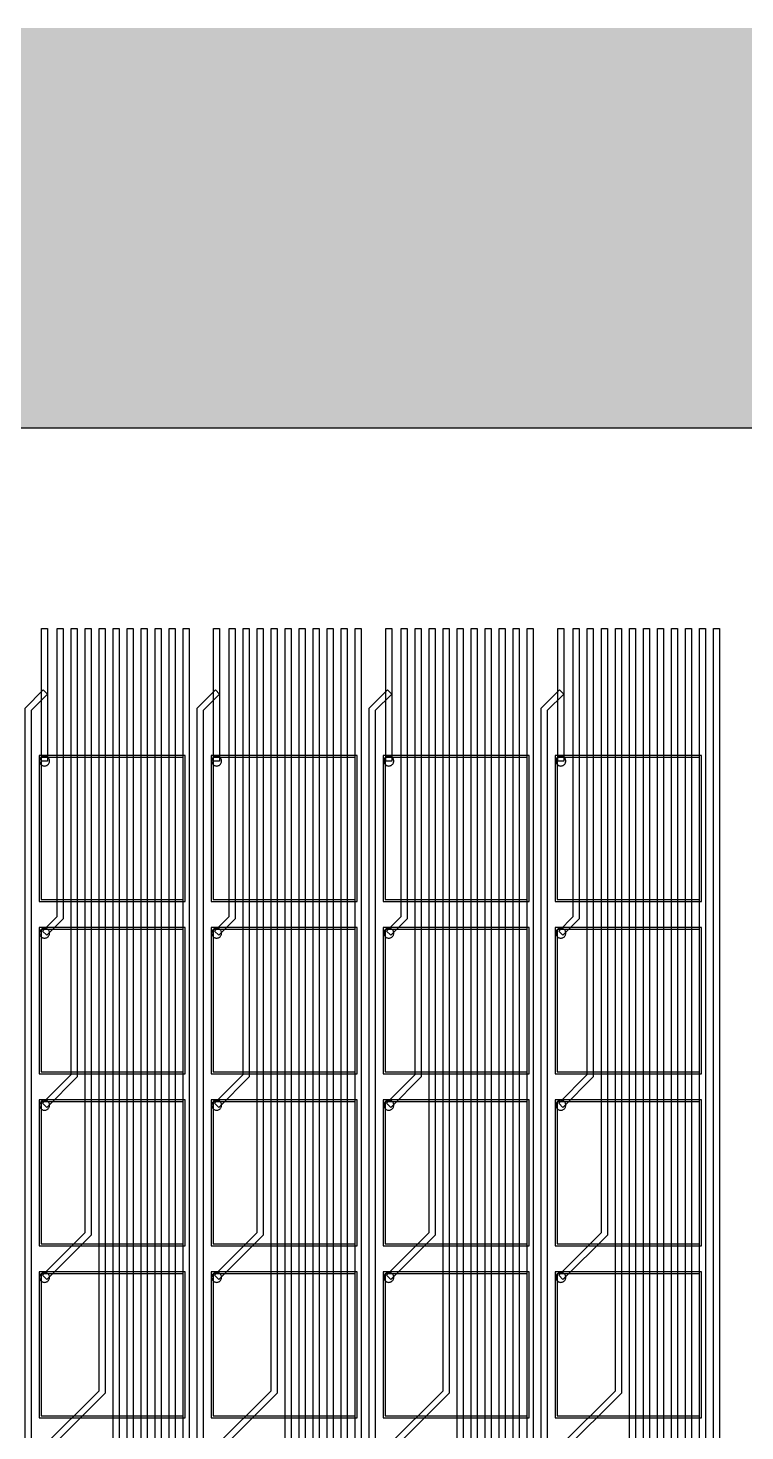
# Model space of a CAD drawing. Header units: metres. Extents: x -514 to 4285, y 130 to 1832.
# Drawn here: x 3434 to 3793, y 1132 to 1832 of the extents above; entities that cross this region are included whole.
import ezdxf

# ---------------------------------------------------------------- set-up
doc = ezdxf.new("R2010")
doc.units = ezdxf.units.M
for name, color, linetype in [('Etching', 1, 'CONTINUOUS'), ('EtchingPad', 2, 'CONTINUOUS'), ('Metal1', 4, 'CONTINUOUS'), ('Metal2', 3, 'CONTINUOUS'), ('Polyimide', 7, 'CONTINUOUS'), ('Polyimide_Negative', 5, 'CONTINUOUS')]:
    doc.layers.add(name, color=color, linetype=linetype)

msp = doc.modelspace()

# ---------------------------------------------------------------- hatches: boundary and pattern name
at = {"layer": 'Polyimide_Negative'}
h = msp.add_hatch(color=5, dxfattribs=at)
h.paths.add_polyline_path([(-514, 1832.5), (4285, 1832.5), (4285, 230), (59.64, 230), (48.21, 217.79), (33.87, 204.37), (18.69, 191.91), (2.73, 180.47), (-13.95, 170.1), (-31.27, 160.84), (-49.15, 152.74), (-67.53, 145.82), (-86.33, 140.12), (-105.45, 135.66), (-124.83, 132.46), (-144.37, 130.54), (-164, 129.89), (-183.63, 130.54), (-203.17, 132.46), (-222.55, 135.66), (-241.67, 140.12), (-260.47, 145.82), (-278.85, 152.74), (-296.73, 160.84), (-314.05, 170.1), (-330.73, 180.47), (-346.69, 191.91), (-361.87, 204.37), (-376.21, 217.79), (-387.64, 230), (-514, 230), (-514, 1832.5)])
h.paths.add_polyline_path([(-264, 430), (-263.79, 423.46), (-263.14, 416.95), (-262.08, 410.49), (-260.59, 404.12), (-258.69, 397.86), (-256.39, 391.73), (-253.69, 385.77), (-250.6, 380), (-247.15, 374.44), (-243.34, 369.12), (-239.18, 364.07), (-234.71, 359.29), (-229.93, 354.82), (-224.88, 350.66), (-219.56, 346.85), (-214, 343.4), (-208.23, 340.31), (-202.27, 337.61), (-196.14, 335.31), (-189.88, 333.41), (-183.51, 331.92), (-177.05, 330.86), (-170.54, 330.21), (-164, 330), (-157.46, 330.21), (-150.95, 330.86), (-144.49, 331.92), (-138.12, 333.41), (-131.86, 335.31), (-125.73, 337.61), (-119.77, 340.31), (-114, 343.4), (-108.44, 346.85), (-103.12, 350.66), (-98.07, 354.82), (-93.29, 359.29), (-88.82, 364.07), (-84.66, 369.12), (-80.85, 374.44), (-77.4, 380), (-74.31, 385.77), (-71.61, 391.73), (-69.31, 397.86), (-67.41, 404.12), (-65.92, 410.49), (-64.86, 416.95), (-64.21, 423.46), (-64, 430), (1985, 430), (3830, 430), (3830.22, 436.87), (3830.9, 443.71), (3832.02, 450.48), (3833.58, 457.18), (3835.57, 463.75), (3837.99, 470.18), (3840.83, 476.44), (3844.07, 482.5), (3847.7, 488.33), (3851.7, 493.92), (3856.06, 499.23), (3860.75, 504.25), (3865.77, 508.94), (3871.08, 513.3), (3876.67, 517.3), (3882.5, 520.93), (3888.56, 524.17), (3894.82, 527.01), (3901.25, 529.43), (3907.82, 531.42), (3914.52, 532.98), (3921.29, 534.1), (3928.13, 534.78), (3935, 535), (3941.87, 534.78), (3948.71, 534.1), (3955.48, 532.98), (3962.18, 531.42), (3968.75, 529.43), (3975.18, 527.01), (3981.44, 524.17), (3987.5, 520.93), (3993.33, 517.3), (3998.92, 513.3), (4004.23, 508.94), (4009.25, 504.25), (4013.94, 499.23), (4018.3, 493.92), (4022.3, 488.33), (4025.93, 482.5), (4029.17, 476.44), (4032.01, 470.18), (4034.43, 463.75), (4036.42, 457.18), (4037.98, 450.48), (4039.1, 443.71), (4039.78, 436.87), (4040, 430), (4085, 430), (4085, 1632.5), (-314, 1632.5), (-314, 430), (-264, 430)], flags=0)

# ---------------------------------------------------------------- linework, layer by layer
at = {"layer": 'Etching'}
for points in [[(3445.25, 1466.25), (3445.23, 1466.58), (3445.16, 1466.9), (3445.06, 1467.21), (3444.92, 1467.5), (3444.73, 1467.77), (3444.52, 1468.02), (3444.27, 1468.23), (3444, 1468.42), (3443.71, 1468.56), (3443.4, 1468.66), (3443.08, 1468.73), (3442.75, 1468.75), (3442.42, 1468.73), (3442.1, 1468.66), (3441.79, 1468.56), (3441.5, 1468.42), (3441.23, 1468.23), (3440.98, 1468.02), (3440.77, 1467.77), (3440.58, 1467.5), (3440.44, 1467.21), (3440.34, 1466.9), (3440.27, 1466.58), (3440.25, 1466.25), (3440.27, 1465.92), (3440.34, 1465.6), (3440.44, 1465.29), (3440.58, 1465), (3440.77, 1464.73), (3440.98, 1464.48), (3441.23, 1464.27), (3441.5, 1464.08), (3441.79, 1463.94), (3442.1, 1463.84), (3442.42, 1463.77), (3442.75, 1463.75), (3443.08, 1463.77), (3443.4, 1463.84), (3443.71, 1463.94), (3444, 1464.08), (3444.27, 1464.27), (3444.52, 1464.48), (3444.73, 1464.73), (3444.92, 1465), (3445.06, 1465.29), (3445.16, 1465.6), (3445.23, 1465.92), (3445.25, 1466.25)], [(3531.25, 1466.25), (3531.23, 1466.58), (3531.16, 1466.9), (3531.06, 1467.21), (3530.92, 1467.5), (3530.73, 1467.77), (3530.52, 1468.02), (3530.27, 1468.23), (3530, 1468.42), (3529.71, 1468.56), (3529.4, 1468.66), (3529.08, 1468.73), (3528.75, 1468.75), (3528.42, 1468.73), (3528.1, 1468.66), (3527.79, 1468.56), (3527.5, 1468.42), (3527.23, 1468.23), (3526.98, 1468.02), (3526.77, 1467.77), (3526.58, 1467.5), (3526.44, 1467.21), (3526.34, 1466.9), (3526.27, 1466.58), (3526.25, 1466.25), (3526.27, 1465.92), (3526.34, 1465.6), (3526.44, 1465.29), (3526.58, 1465), (3526.77, 1464.73), (3526.98, 1464.48), (3527.23, 1464.27), (3527.5, 1464.08), (3527.79, 1463.94), (3528.1, 1463.84), (3528.42, 1463.77), (3528.75, 1463.75), (3529.08, 1463.77), (3529.4, 1463.84), (3529.71, 1463.94), (3530, 1464.08), (3530.27, 1464.27), (3530.52, 1464.48), (3530.73, 1464.73), (3530.92, 1465), (3531.06, 1465.29), (3531.16, 1465.6), (3531.23, 1465.92), (3531.25, 1466.25)], [(3617.25, 1466.25), (3617.23, 1466.58), (3617.16, 1466.9), (3617.06, 1467.21), (3616.92, 1467.5), (3616.73, 1467.77), (3616.52, 1468.02), (3616.27, 1468.23), (3616, 1468.42), (3615.71, 1468.56), (3615.4, 1468.66), (3615.08, 1468.73), (3614.75, 1468.75), (3614.42, 1468.73), (3614.1, 1468.66), (3613.79, 1468.56), (3613.5, 1468.42), (3613.23, 1468.23), (3612.98, 1468.02), (3612.77, 1467.77), (3612.58, 1467.5), (3612.44, 1467.21), (3612.34, 1466.9), (3612.27, 1466.58), (3612.25, 1466.25), (3612.27, 1465.92), (3612.34, 1465.6), (3612.44, 1465.29), (3612.58, 1465), (3612.77, 1464.73), (3612.98, 1464.48), (3613.23, 1464.27), (3613.5, 1464.08), (3613.79, 1463.94), (3614.1, 1463.84), (3614.42, 1463.77), (3614.75, 1463.75), (3615.08, 1463.77), (3615.4, 1463.84), (3615.71, 1463.94), (3616, 1464.08), (3616.27, 1464.27), (3616.52, 1464.48), (3616.73, 1464.73), (3616.92, 1465), (3617.06, 1465.29), (3617.16, 1465.6), (3617.23, 1465.92), (3617.25, 1466.25)], [(3703.25, 1466.25), (3703.23, 1466.58), (3703.16, 1466.9), (3703.06, 1467.21), (3702.92, 1467.5), (3702.73, 1467.77), (3702.52, 1468.02), (3702.27, 1468.23), (3702, 1468.42), (3701.71, 1468.56), (3701.4, 1468.66), (3701.08, 1468.73), (3700.75, 1468.75), (3700.42, 1468.73), (3700.1, 1468.66), (3699.79, 1468.56), (3699.5, 1468.42), (3699.23, 1468.23), (3698.98, 1468.02), (3698.77, 1467.77), (3698.58, 1467.5), (3698.44, 1467.21), (3698.34, 1466.9), (3698.27, 1466.58), (3698.25, 1466.25), (3698.27, 1465.92), (3698.34, 1465.6), (3698.44, 1465.29), (3698.58, 1465), (3698.77, 1464.73), (3698.98, 1464.48), (3699.23, 1464.27), (3699.5, 1464.08), (3699.79, 1463.94), (3700.1, 1463.84), (3700.42, 1463.77), (3700.75, 1463.75), (3701.08, 1463.77), (3701.4, 1463.84), (3701.71, 1463.94), (3702, 1464.08), (3702.27, 1464.27), (3702.52, 1464.48), (3702.73, 1464.73), (3702.92, 1465), (3703.06, 1465.29), (3703.16, 1465.6), (3703.23, 1465.92), (3703.25, 1466.25)], [(3445.25, 1380.25), (3445.23, 1380.58), (3445.16, 1380.9), (3445.06, 1381.21), (3444.92, 1381.5), (3444.73, 1381.77), (3444.52, 1382.02), (3444.27, 1382.23), (3444, 1382.42), (3443.71, 1382.56), (3443.4, 1382.66), (3443.08, 1382.73), (3442.75, 1382.75), (3442.42, 1382.73), (3442.1, 1382.66), (3441.79, 1382.56), (3441.5, 1382.42), (3441.23, 1382.23), (3440.98, 1382.02), (3440.77, 1381.77), (3440.58, 1381.5), (3440.44, 1381.21), (3440.34, 1380.9), (3440.27, 1380.58), (3440.25, 1380.25), (3440.27, 1379.92), (3440.34, 1379.6), (3440.44, 1379.29), (3440.58, 1379), (3440.77, 1378.73), (3440.98, 1378.48), (3441.23, 1378.27), (3441.5, 1378.08), (3441.79, 1377.94), (3442.1, 1377.84), (3442.42, 1377.77), (3442.75, 1377.75), (3443.08, 1377.77), (3443.4, 1377.84), (3443.71, 1377.94), (3444, 1378.08), (3444.27, 1378.27), (3444.52, 1378.48), (3444.73, 1378.73), (3444.92, 1379), (3445.06, 1379.29), (3445.16, 1379.6), (3445.23, 1379.92), (3445.25, 1380.25)], [(3531.25, 1380.25), (3531.23, 1380.58), (3531.16, 1380.9), (3531.06, 1381.21), (3530.92, 1381.5), (3530.73, 1381.77), (3530.52, 1382.02), (3530.27, 1382.23), (3530, 1382.42), (3529.71, 1382.56), (3529.4, 1382.66), (3529.08, 1382.73), (3528.75, 1382.75), (3528.42, 1382.73), (3528.1, 1382.66), (3527.79, 1382.56), (3527.5, 1382.42), (3527.23, 1382.23), (3526.98, 1382.02), (3526.77, 1381.77), (3526.58, 1381.5), (3526.44, 1381.21), (3526.34, 1380.9), (3526.27, 1380.58), (3526.25, 1380.25), (3526.27, 1379.92), (3526.34, 1379.6), (3526.44, 1379.29), (3526.58, 1379), (3526.77, 1378.73), (3526.98, 1378.48), (3527.23, 1378.27), (3527.5, 1378.08), (3527.79, 1377.94), (3528.1, 1377.84), (3528.42, 1377.77), (3528.75, 1377.75), (3529.08, 1377.77), (3529.4, 1377.84), (3529.71, 1377.94), (3530, 1378.08), (3530.27, 1378.27), (3530.52, 1378.48), (3530.73, 1378.73), (3530.92, 1379), (3531.06, 1379.29), (3531.16, 1379.6), (3531.23, 1379.92), (3531.25, 1380.25)], [(3617.25, 1380.25), (3617.23, 1380.58), (3617.16, 1380.9), (3617.06, 1381.21), (3616.92, 1381.5), (3616.73, 1381.77), (3616.52, 1382.02), (3616.27, 1382.23), (3616, 1382.42), (3615.71, 1382.56), (3615.4, 1382.66), (3615.08, 1382.73), (3614.75, 1382.75), (3614.42, 1382.73), (3614.1, 1382.66), (3613.79, 1382.56), (3613.5, 1382.42), (3613.23, 1382.23), (3612.98, 1382.02), (3612.77, 1381.77), (3612.58, 1381.5), (3612.44, 1381.21), (3612.34, 1380.9), (3612.27, 1380.58), (3612.25, 1380.25), (3612.27, 1379.92), (3612.34, 1379.6), (3612.44, 1379.29), (3612.58, 1379), (3612.77, 1378.73), (3612.98, 1378.48), (3613.23, 1378.27), (3613.5, 1378.08), (3613.79, 1377.94), (3614.1, 1377.84), (3614.42, 1377.77), (3614.75, 1377.75), (3615.08, 1377.77), (3615.4, 1377.84), (3615.71, 1377.94), (3616, 1378.08), (3616.27, 1378.27), (3616.52, 1378.48), (3616.73, 1378.73), (3616.92, 1379), (3617.06, 1379.29), (3617.16, 1379.6), (3617.23, 1379.92), (3617.25, 1380.25)], [(3703.25, 1380.25), (3703.23, 1380.58), (3703.16, 1380.9), (3703.06, 1381.21), (3702.92, 1381.5), (3702.73, 1381.77), (3702.52, 1382.02), (3702.27, 1382.23), (3702, 1382.42), (3701.71, 1382.56), (3701.4, 1382.66), (3701.08, 1382.73), (3700.75, 1382.75), (3700.42, 1382.73), (3700.1, 1382.66), (3699.79, 1382.56), (3699.5, 1382.42), (3699.23, 1382.23), (3698.98, 1382.02), (3698.77, 1381.77), (3698.58, 1381.5), (3698.44, 1381.21), (3698.34, 1380.9), (3698.27, 1380.58), (3698.25, 1380.25), (3698.27, 1379.92), (3698.34, 1379.6), (3698.44, 1379.29), (3698.58, 1379), (3698.77, 1378.73), (3698.98, 1378.48), (3699.23, 1378.27), (3699.5, 1378.08), (3699.79, 1377.94), (3700.1, 1377.84), (3700.42, 1377.77), (3700.75, 1377.75), (3701.08, 1377.77), (3701.4, 1377.84), (3701.71, 1377.94), (3702, 1378.08), (3702.27, 1378.27), (3702.52, 1378.48), (3702.73, 1378.73), (3702.92, 1379), (3703.06, 1379.29), (3703.16, 1379.6), (3703.23, 1379.92), (3703.25, 1380.25)], [(3445.25, 1294.25), (3445.23, 1294.58), (3445.16, 1294.9), (3445.06, 1295.21), (3444.92, 1295.5), (3444.73, 1295.77), (3444.52, 1296.02), (3444.27, 1296.23), (3444, 1296.42), (3443.71, 1296.56), (3443.4, 1296.66), (3443.08, 1296.73), (3442.75, 1296.75), (3442.42, 1296.73), (3442.1, 1296.66), (3441.79, 1296.56), (3441.5, 1296.42), (3441.23, 1296.23), (3440.98, 1296.02), (3440.77, 1295.77), (3440.58, 1295.5), (3440.44, 1295.21), (3440.34, 1294.9), (3440.27, 1294.58), (3440.25, 1294.25), (3440.27, 1293.92), (3440.34, 1293.6), (3440.44, 1293.29), (3440.58, 1293), (3440.77, 1292.73), (3440.98, 1292.48), (3441.23, 1292.27), (3441.5, 1292.08), (3441.79, 1291.94), (3442.1, 1291.84), (3442.42, 1291.77), (3442.75, 1291.75), (3443.08, 1291.77), (3443.4, 1291.84), (3443.71, 1291.94), (3444, 1292.08), (3444.27, 1292.27), (3444.52, 1292.48), (3444.73, 1292.73), (3444.92, 1293), (3445.06, 1293.29), (3445.16, 1293.6), (3445.23, 1293.92), (3445.25, 1294.25)], [(3531.25, 1294.25), (3531.23, 1294.58), (3531.16, 1294.9), (3531.06, 1295.21), (3530.92, 1295.5), (3530.73, 1295.77), (3530.52, 1296.02), (3530.27, 1296.23), (3530, 1296.42), (3529.71, 1296.56), (3529.4, 1296.66), (3529.08, 1296.73), (3528.75, 1296.75), (3528.42, 1296.73), (3528.1, 1296.66), (3527.79, 1296.56), (3527.5, 1296.42), (3527.23, 1296.23), (3526.98, 1296.02), (3526.77, 1295.77), (3526.58, 1295.5), (3526.44, 1295.21), (3526.34, 1294.9), (3526.27, 1294.58), (3526.25, 1294.25), (3526.27, 1293.92), (3526.34, 1293.6), (3526.44, 1293.29), (3526.58, 1293), (3526.77, 1292.73), (3526.98, 1292.48), (3527.23, 1292.27), (3527.5, 1292.08), (3527.79, 1291.94), (3528.1, 1291.84), (3528.42, 1291.77), (3528.75, 1291.75), (3529.08, 1291.77), (3529.4, 1291.84), (3529.71, 1291.94), (3530, 1292.08), (3530.27, 1292.27), (3530.52, 1292.48), (3530.73, 1292.73), (3530.92, 1293), (3531.06, 1293.29), (3531.16, 1293.6), (3531.23, 1293.92), (3531.25, 1294.25)], [(3617.25, 1294.25), (3617.23, 1294.58), (3617.16, 1294.9), (3617.06, 1295.21), (3616.92, 1295.5), (3616.73, 1295.77), (3616.52, 1296.02), (3616.27, 1296.23), (3616, 1296.42), (3615.71, 1296.56), (3615.4, 1296.66), (3615.08, 1296.73), (3614.75, 1296.75), (3614.42, 1296.73), (3614.1, 1296.66), (3613.79, 1296.56), (3613.5, 1296.42), (3613.23, 1296.23), (3612.98, 1296.02), (3612.77, 1295.77), (3612.58, 1295.5), (3612.44, 1295.21), (3612.34, 1294.9), (3612.27, 1294.58), (3612.25, 1294.25), (3612.27, 1293.92), (3612.34, 1293.6), (3612.44, 1293.29), (3612.58, 1293), (3612.77, 1292.73), (3612.98, 1292.48), (3613.23, 1292.27), (3613.5, 1292.08), (3613.79, 1291.94), (3614.1, 1291.84), (3614.42, 1291.77), (3614.75, 1291.75), (3615.08, 1291.77), (3615.4, 1291.84), (3615.71, 1291.94), (3616, 1292.08), (3616.27, 1292.27), (3616.52, 1292.48), (3616.73, 1292.73), (3616.92, 1293), (3617.06, 1293.29), (3617.16, 1293.6), (3617.23, 1293.92), (3617.25, 1294.25)], [(3703.25, 1294.25), (3703.23, 1294.58), (3703.16, 1294.9), (3703.06, 1295.21), (3702.92, 1295.5), (3702.73, 1295.77), (3702.52, 1296.02), (3702.27, 1296.23), (3702, 1296.42), (3701.71, 1296.56), (3701.4, 1296.66), (3701.08, 1296.73), (3700.75, 1296.75), (3700.42, 1296.73), (3700.1, 1296.66), (3699.79, 1296.56), (3699.5, 1296.42), (3699.23, 1296.23), (3698.98, 1296.02), (3698.77, 1295.77), (3698.58, 1295.5), (3698.44, 1295.21), (3698.34, 1294.9), (3698.27, 1294.58), (3698.25, 1294.25), (3698.27, 1293.92), (3698.34, 1293.6), (3698.44, 1293.29), (3698.58, 1293), (3698.77, 1292.73), (3698.98, 1292.48), (3699.23, 1292.27), (3699.5, 1292.08), (3699.79, 1291.94), (3700.1, 1291.84), (3700.42, 1291.77), (3700.75, 1291.75), (3701.08, 1291.77), (3701.4, 1291.84), (3701.71, 1291.94), (3702, 1292.08), (3702.27, 1292.27), (3702.52, 1292.48), (3702.73, 1292.73), (3702.92, 1293), (3703.06, 1293.29), (3703.16, 1293.6), (3703.23, 1293.92), (3703.25, 1294.25)], [(3445.25, 1208.25), (3445.23, 1208.58), (3445.16, 1208.9), (3445.06, 1209.21), (3444.92, 1209.5), (3444.73, 1209.77), (3444.52, 1210.02), (3444.27, 1210.23), (3444, 1210.42), (3443.71, 1210.56), (3443.4, 1210.66), (3443.08, 1210.73), (3442.75, 1210.75), (3442.42, 1210.73), (3442.1, 1210.66), (3441.79, 1210.56), (3441.5, 1210.42), (3441.23, 1210.23), (3440.98, 1210.02), (3440.77, 1209.77), (3440.58, 1209.5), (3440.44, 1209.21), (3440.34, 1208.9), (3440.27, 1208.58), (3440.25, 1208.25), (3440.27, 1207.92), (3440.34, 1207.6), (3440.44, 1207.29), (3440.58, 1207), (3440.77, 1206.73), (3440.98, 1206.48), (3441.23, 1206.27), (3441.5, 1206.08), (3441.79, 1205.94), (3442.1, 1205.84), (3442.42, 1205.77), (3442.75, 1205.75), (3443.08, 1205.77), (3443.4, 1205.84), (3443.71, 1205.94), (3444, 1206.08), (3444.27, 1206.27), (3444.52, 1206.48), (3444.73, 1206.73), (3444.92, 1207), (3445.06, 1207.29), (3445.16, 1207.6), (3445.23, 1207.92), (3445.25, 1208.25)], [(3531.25, 1208.25), (3531.23, 1208.58), (3531.16, 1208.9), (3531.06, 1209.21), (3530.92, 1209.5), (3530.73, 1209.77), (3530.52, 1210.02), (3530.27, 1210.23), (3530, 1210.42), (3529.71, 1210.56), (3529.4, 1210.66), (3529.08, 1210.73), (3528.75, 1210.75), (3528.42, 1210.73), (3528.1, 1210.66), (3527.79, 1210.56), (3527.5, 1210.42), (3527.23, 1210.23), (3526.98, 1210.02), (3526.77, 1209.77), (3526.58, 1209.5), (3526.44, 1209.21), (3526.34, 1208.9), (3526.27, 1208.58), (3526.25, 1208.25), (3526.27, 1207.92), (3526.34, 1207.6), (3526.44, 1207.29), (3526.58, 1207), (3526.77, 1206.73), (3526.98, 1206.48), (3527.23, 1206.27), (3527.5, 1206.08), (3527.79, 1205.94), (3528.1, 1205.84), (3528.42, 1205.77), (3528.75, 1205.75), (3529.08, 1205.77), (3529.4, 1205.84), (3529.71, 1205.94), (3530, 1206.08), (3530.27, 1206.27), (3530.52, 1206.48), (3530.73, 1206.73), (3530.92, 1207), (3531.06, 1207.29), (3531.16, 1207.6), (3531.23, 1207.92), (3531.25, 1208.25)], [(3617.25, 1208.25), (3617.23, 1208.58), (3617.16, 1208.9), (3617.06, 1209.21), (3616.92, 1209.5), (3616.73, 1209.77), (3616.52, 1210.02), (3616.27, 1210.23), (3616, 1210.42), (3615.71, 1210.56), (3615.4, 1210.66), (3615.08, 1210.73), (3614.75, 1210.75), (3614.42, 1210.73), (3614.1, 1210.66), (3613.79, 1210.56), (3613.5, 1210.42), (3613.23, 1210.23), (3612.98, 1210.02), (3612.77, 1209.77), (3612.58, 1209.5), (3612.44, 1209.21), (3612.34, 1208.9), (3612.27, 1208.58), (3612.25, 1208.25), (3612.27, 1207.92), (3612.34, 1207.6), (3612.44, 1207.29), (3612.58, 1207), (3612.77, 1206.73), (3612.98, 1206.48), (3613.23, 1206.27), (3613.5, 1206.08), (3613.79, 1205.94), (3614.1, 1205.84), (3614.42, 1205.77), (3614.75, 1205.75), (3615.08, 1205.77), (3615.4, 1205.84), (3615.71, 1205.94), (3616, 1206.08), (3616.27, 1206.27), (3616.52, 1206.48), (3616.73, 1206.73), (3616.92, 1207), (3617.06, 1207.29), (3617.16, 1207.6), (3617.23, 1207.92), (3617.25, 1208.25)], [(3703.25, 1208.25), (3703.23, 1208.58), (3703.16, 1208.9), (3703.06, 1209.21), (3702.92, 1209.5), (3702.73, 1209.77), (3702.52, 1210.02), (3702.27, 1210.23), (3702, 1210.42), (3701.71, 1210.56), (3701.4, 1210.66), (3701.08, 1210.73), (3700.75, 1210.75), (3700.42, 1210.73), (3700.1, 1210.66), (3699.79, 1210.56), (3699.5, 1210.42), (3699.23, 1210.23), (3698.98, 1210.02), (3698.77, 1209.77), (3698.58, 1209.5), (3698.44, 1209.21), (3698.34, 1208.9), (3698.27, 1208.58), (3698.25, 1208.25), (3698.27, 1207.92), (3698.34, 1207.6), (3698.44, 1207.29), (3698.58, 1207), (3698.77, 1206.73), (3698.98, 1206.48), (3699.23, 1206.27), (3699.5, 1206.08), (3699.79, 1205.94), (3700.1, 1205.84), (3700.42, 1205.77), (3700.75, 1205.75), (3701.08, 1205.77), (3701.4, 1205.84), (3701.71, 1205.94), (3702, 1206.08), (3702.27, 1206.27), (3702.52, 1206.48), (3702.73, 1206.73), (3702.92, 1207), (3703.06, 1207.29), (3703.16, 1207.6), (3703.23, 1207.92), (3703.25, 1208.25)]]:
    msp.add_lwpolyline(points, close=True, dxfattribs=at)
at = {"layer": 'EtchingPad'}
for points in [[(3441, 1397), (3512, 1397), (3512, 1468), (3441, 1468), (3441, 1397)], [(3527, 1397), (3598, 1397), (3598, 1468), (3527, 1468), (3527, 1397)], [(3613, 1397), (3684, 1397), (3684, 1468), (3613, 1468), (3613, 1397)], [(3699, 1397), (3770, 1397), (3770, 1468), (3699, 1468), (3699, 1397)], [(3441, 1311), (3512, 1311), (3512, 1382), (3441, 1382), (3441, 1311)], [(3527, 1311), (3598, 1311), (3598, 1382), (3527, 1382), (3527, 1311)], [(3613, 1311), (3684, 1311), (3684, 1382), (3613, 1382), (3613, 1311)], [(3699, 1311), (3770, 1311), (3770, 1382), (3699, 1382), (3699, 1311)], [(3441, 1225), (3512, 1225), (3512, 1296), (3441, 1296), (3441, 1225)], [(3527, 1225), (3598, 1225), (3598, 1296), (3527, 1296), (3527, 1225)], [(3613, 1225), (3684, 1225), (3684, 1296), (3613, 1296), (3613, 1225)], [(3699, 1225), (3770, 1225), (3770, 1296), (3699, 1296), (3699, 1225)], [(3441, 1139), (3512, 1139), (3512, 1210), (3441, 1210), (3441, 1139)], [(3527, 1139), (3598, 1139), (3598, 1210), (3527, 1210), (3527, 1139)], [(3613, 1139), (3684, 1139), (3684, 1210), (3613, 1210), (3613, 1139)], [(3699, 1139), (3770, 1139), (3770, 1210), (3699, 1210), (3699, 1139)]]:
    msp.add_lwpolyline(points, close=True, dxfattribs=at)
at = {"layer": 'Metal1'}
for points in [[(3444.25, 1532.5), (3444.25, 1466.25), (3441.25, 1466.25), (3441.25, 1532.5)], [(3515, 1532.5), (3515, 676.38), (3443.81, 605.19), (3441.69, 607.31), (3512, 677.62), (3512, 1532.5)], [(3508, 1532.5), (3508, 755.38), (3443.81, 691.19), (3441.69, 693.31), (3505, 756.62), (3505, 1532.5)], [(3501, 1532.5), (3501, 834.38), (3443.81, 777.19), (3441.69, 779.31), (3498, 835.62), (3498, 1532.5)], [(3494, 1532.5), (3494, 913.38), (3443.81, 863.19), (3441.69, 865.31), (3491, 914.62), (3491, 1532.5)], [(3487, 1532.5), (3487, 992.38), (3443.81, 949.19), (3441.69, 951.31), (3484, 993.62), (3484, 1532.5)], [(3480, 1532.5), (3480, 1071.38), (3443.81, 1035.19), (3441.69, 1037.31), (3477, 1072.62), (3477, 1532.5)], [(3473, 1532.5), (3473, 1150.38), (3443.81, 1121.19), (3441.69, 1123.31), (3470, 1151.62), (3470, 1532.5)], [(3466, 1532.5), (3466, 1229.38), (3443.81, 1207.19), (3441.69, 1209.31), (3463, 1230.62), (3463, 1532.5)], [(3459, 1532.5), (3459, 1308.38), (3443.81, 1293.19), (3441.69, 1295.31), (3456, 1309.62), (3456, 1532.5)], [(3452, 1532.5), (3452, 1387.38), (3443.81, 1379.19), (3441.69, 1381.31), (3449, 1388.62), (3449, 1532.5)], [(3530.25, 1532.5), (3530.25, 1466.25), (3527.25, 1466.25), (3527.25, 1532.5)], [(3601, 1532.5), (3601, 676.38), (3529.81, 605.19), (3527.69, 607.31), (3598, 677.62), (3598, 1532.5)], [(3594, 1532.5), (3594, 755.38), (3529.81, 691.19), (3527.69, 693.31), (3591, 756.62), (3591, 1532.5)], [(3587, 1532.5), (3587, 834.38), (3529.81, 777.19), (3527.69, 779.31), (3584, 835.62), (3584, 1532.5)], [(3580, 1532.5), (3580, 913.38), (3529.81, 863.19), (3527.69, 865.31), (3577, 914.62), (3577, 1532.5)], [(3573, 1532.5), (3573, 992.38), (3529.81, 949.19), (3527.69, 951.31), (3570, 993.62), (3570, 1532.5)], [(3566, 1532.5), (3566, 1071.38), (3529.81, 1035.19), (3527.69, 1037.31), (3563, 1072.62), (3563, 1532.5)], [(3559, 1532.5), (3559, 1150.38), (3529.81, 1121.19), (3527.69, 1123.31), (3556, 1151.62), (3556, 1532.5)], [(3552, 1532.5), (3552, 1229.38), (3529.81, 1207.19), (3527.69, 1209.31), (3549, 1230.62), (3549, 1532.5)], [(3545, 1532.5), (3545, 1308.38), (3529.81, 1293.19), (3527.69, 1295.31), (3542, 1309.62), (3542, 1532.5)], [(3538, 1532.5), (3538, 1387.38), (3529.81, 1379.19), (3527.69, 1381.31), (3535, 1388.62), (3535, 1532.5)], [(3616.25, 1532.5), (3616.25, 1466.25), (3613.25, 1466.25), (3613.25, 1532.5)], [(3687, 1532.5), (3687, 676.38), (3615.81, 605.19), (3613.69, 607.31), (3684, 677.62), (3684, 1532.5)], [(3680, 1532.5), (3680, 755.38), (3615.81, 691.19), (3613.69, 693.31), (3677, 756.62), (3677, 1532.5)], [(3673, 1532.5), (3673, 834.38), (3615.81, 777.19), (3613.69, 779.31), (3670, 835.62), (3670, 1532.5)], [(3666, 1532.5), (3666, 913.38), (3615.81, 863.19), (3613.69, 865.31), (3663, 914.62), (3663, 1532.5)], [(3659, 1532.5), (3659, 992.38), (3615.81, 949.19), (3613.69, 951.31), (3656, 993.62), (3656, 1532.5)], [(3652, 1532.5), (3652, 1071.38), (3615.81, 1035.19), (3613.69, 1037.31), (3649, 1072.62), (3649, 1532.5)], [(3645, 1532.5), (3645, 1150.38), (3615.81, 1121.19), (3613.69, 1123.31), (3642, 1151.62), (3642, 1532.5)], [(3638, 1532.5), (3638, 1229.38), (3615.81, 1207.19), (3613.69, 1209.31), (3635, 1230.62), (3635, 1532.5)], [(3631, 1532.5), (3631, 1308.38), (3615.81, 1293.19), (3613.69, 1295.31), (3628, 1309.62), (3628, 1532.5)], [(3624, 1532.5), (3624, 1387.38), (3615.81, 1379.19), (3613.69, 1381.31), (3621, 1388.62), (3621, 1532.5)], [(3702.25, 1532.5), (3702.25, 1466.25), (3699.25, 1466.25), (3699.25, 1532.5)], [(3780, 1532.5), (3780, 597.38), (3701.81, 519.19), (3699.69, 521.31), (3777, 598.62), (3777, 1532.5)], [(3773, 1532.5), (3773, 676.38), (3701.81, 605.19), (3699.69, 607.31), (3770, 677.62), (3770, 1532.5)], [(3766, 1532.5), (3766, 755.38), (3701.81, 691.19), (3699.69, 693.31), (3763, 756.62), (3763, 1532.5)], [(3759, 1532.5), (3759, 834.38), (3701.81, 777.19), (3699.69, 779.31), (3756, 835.62), (3756, 1532.5)], [(3752, 1532.5), (3752, 913.38), (3701.81, 863.19), (3699.69, 865.31), (3749, 914.62), (3749, 1532.5)], [(3745, 1532.5), (3745, 992.38), (3701.81, 949.19), (3699.69, 951.31), (3742, 993.62), (3742, 1532.5)], [(3738, 1532.5), (3738, 1071.38), (3701.81, 1035.19), (3699.69, 1037.31), (3735, 1072.62), (3735, 1532.5)], [(3731, 1532.5), (3731, 1150.38), (3701.81, 1121.19), (3699.69, 1123.31), (3728, 1151.62), (3728, 1532.5)], [(3724, 1532.5), (3724, 1229.38), (3701.81, 1207.19), (3699.69, 1209.31), (3721, 1230.62), (3721, 1532.5)], [(3717, 1532.5), (3717, 1308.38), (3701.81, 1293.19), (3699.69, 1295.31), (3714, 1309.62), (3714, 1532.5)], [(3710, 1532.5), (3710, 1387.38), (3701.81, 1379.19), (3699.69, 1381.31), (3707, 1388.62), (3707, 1532.5)], [(3355.69, 521.31), (3433, 598.62), (3433, 1492.69), (3442.12, 1501.81), (3444.24, 1499.69), (3436, 1491.45), (3436, 597.38), (3357.81, 519.19)], [(3441.69, 521.31), (3519, 598.62), (3519, 1492.69), (3528.12, 1501.81), (3530.24, 1499.69), (3522, 1491.45), (3522, 597.38), (3443.81, 519.19)], [(3527.69, 521.31), (3605, 598.62), (3605, 1492.69), (3614.12, 1501.81), (3616.24, 1499.69), (3608, 1491.45), (3608, 597.38), (3529.81, 519.19)], [(3613.69, 521.31), (3691, 598.62), (3691, 1492.69), (3700.12, 1501.81), (3702.24, 1499.69), (3694, 1491.45), (3694, 597.38), (3615.81, 519.19)]]:
    msp.add_lwpolyline(points, close=True, dxfattribs=at)
at = {"layer": 'Metal2'}
for points in [[(3440, 1396), (3513, 1396), (3513, 1469), (3440, 1469), (3440, 1396)], [(3526, 1396), (3599, 1396), (3599, 1469), (3526, 1469), (3526, 1396)], [(3612, 1396), (3685, 1396), (3685, 1469), (3612, 1469), (3612, 1396)], [(3698, 1396), (3771, 1396), (3771, 1469), (3698, 1469), (3698, 1396)], [(3440, 1310), (3513, 1310), (3513, 1383), (3440, 1383), (3440, 1310)], [(3526, 1310), (3599, 1310), (3599, 1383), (3526, 1383), (3526, 1310)], [(3612, 1310), (3685, 1310), (3685, 1383), (3612, 1383), (3612, 1310)], [(3698, 1310), (3771, 1310), (3771, 1383), (3698, 1383), (3698, 1310)], [(3440, 1224), (3513, 1224), (3513, 1297), (3440, 1297), (3440, 1224)], [(3526, 1224), (3599, 1224), (3599, 1297), (3526, 1297), (3526, 1224)], [(3612, 1224), (3685, 1224), (3685, 1297), (3612, 1297), (3612, 1224)], [(3698, 1224), (3771, 1224), (3771, 1297), (3698, 1297), (3698, 1224)], [(3440, 1138), (3513, 1138), (3513, 1211), (3440, 1211), (3440, 1138)], [(3526, 1138), (3599, 1138), (3599, 1211), (3526, 1211), (3526, 1138)], [(3612, 1138), (3685, 1138), (3685, 1211), (3612, 1211), (3612, 1138)], [(3698, 1138), (3771, 1138), (3771, 1211), (3698, 1211), (3698, 1138)]]:
    msp.add_lwpolyline(points, close=True, dxfattribs=at)
at = {"layer": 'Polyimide'}
msp.add_lwpolyline([(4085, 430), (4085, 1632.5), (-314, 1632.5)], dxfattribs=at)

doc.saveas('drawing.dxf')
